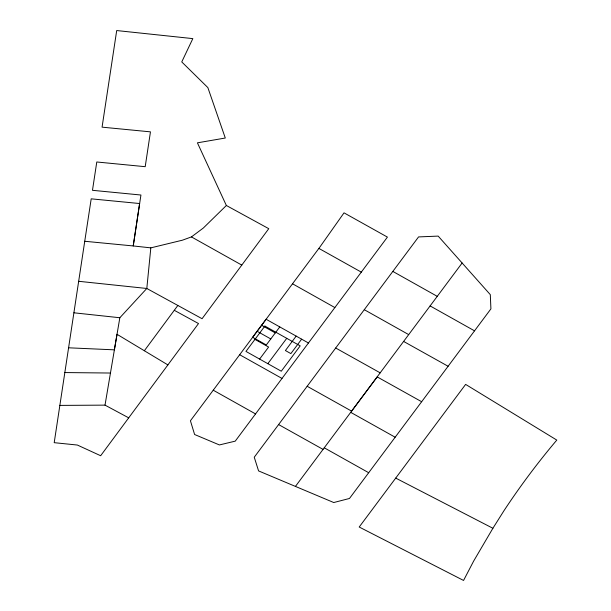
<?xml version="1.0" encoding="UTF-8"?>
<svg xmlns="http://www.w3.org/2000/svg" width="611" height="611" viewBox="0 0 611 611"><rect width="100%" height="100%" fill="white"/><g stroke="black" fill="none" stroke-linecap="round" stroke-linejoin="round"><path stroke-width="0.92" d="M174.295 310.304L198.514 323.547L100.655 455.73L77.376 445.045L54.203 442.677L84.738 241.269L133.229 245.95L140.935 195.024L92.475 190.311L96.782 161.984L145.204 166.688L150.459 131.854L102.068 127.157L116.701 30.55L192.832 38.615L181.757 61.925L207.862 87.602L225.291 138.025L197.414 142.829L226.36 205.495L203.318 228.033L191.442 236.908L182.414 240.192L150.825 247.86L146.808 288.476L119.84 317.743L114.372 349.843L68.608 347.804M84.738 241.269L91.199 198.835L139.621 203.532L133.229 245.95L150.825 247.86M128.722 417.855L105.016 405.131L117.022 334.301L167.88 364.904M492.894 528.271L473.617 561.135L463.558 580.45L359.199 527.026L465.628 384.395L556.797 440.08A836.428 728.702 -3 0 0 503.999 510.666L492.894 528.271L395.714 478.1M144.341 350.752L177.854 305.469L202.073 318.713L268.764 228.682L226.36 205.495M213.239 390.2L319.736 247.256L344.024 212.849L387.42 237.099L235.235 441.15L219.402 444.938L194.604 434.505L190.426 420.773L213.239 390.2L255.551 413.922M335.691 348.01L254.252 457.219L258.575 470.913L333.751 502.532L349.484 498.469L490.916 308.876L490.305 294.647L438.171 236.098L418.566 236.915L335.691 348.01L380.187 372.847M295.419 486.432L462.137 262.997M279.769 326.916L266.297 344.955L252.626 337.295L266.106 319.255L308.433 342.977M259.629 359.077L268.611 347.048L254.94 339.388M267.824 363.675L286.75 338.334M296.175 336.103L285.398 350.538L290.867 353.601L301.643 339.166M59.847 405.399L105.016 405.131M64.85 372.565L110.446 373.031M78.697 281.297L146.808 288.476L177.854 305.469M73.9 312.801L119.84 317.743M318.881 248.402L361.322 272.147M403.619 341.434L448.115 366.272M191.442 236.908L241.788 265.098M421.659 401.725L377.193 376.903L351.623 411.134L307.165 386.274M350.714 412.349L395.134 437.201M278.601 424.561L323.028 449.383M392.827 271.414L437.262 296.35M430.121 305.928L474.526 330.834M364.293 309.701L408.706 334.607M292.509 283.779L334.874 307.57M261.615 325.266L275.278 332.926M257.124 331.284L270.788 338.945M239.634 354.701L281.984 378.43M324.258 447.81L368.7 472.723M264.884 326.075L245.958 351.417L281.274 371.213L300.2 345.872L264.884 326.075"/></g></svg>
